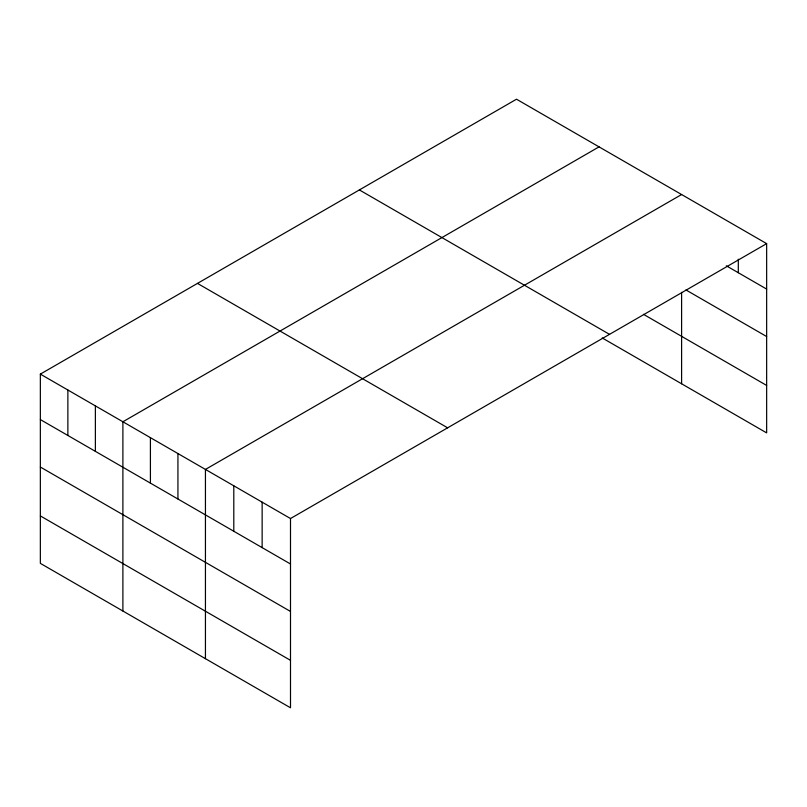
<?xml version="1.0" encoding="UTF-8"?>
<svg xmlns="http://www.w3.org/2000/svg" width="807" height="807" viewBox="0 0 807 807"><rect width="100%" height="100%" fill="white"/><g stroke="black" fill="none" stroke-linecap="round" stroke-linejoin="round"><path stroke-width="1.21" d="M40.35 374.115L290.5 518.538L290.5 707.789L40.35 563.367L40.35 374.115L516.5 99.211L766.65 243.633L766.65 432.885L602.224 337.951M599.056 146.864L122.896 421.779L122.896 611.03M681.602 194.527L205.442 469.432L205.442 658.683M290.5 518.538L766.65 243.633M726.31 265.796L766.65 289.088M685.96 289.955L766.65 336.539M643.502 314.337L766.65 385.433M359.377 189.927L609.517 334.35M197.483 283.398L447.623 427.821M40.35 419.579L290.5 563.992M40.35 467.031L290.5 611.444M40.35 515.915L290.5 660.338M738.304 259.208L738.304 272.726M681.602 292.326L681.602 383.779M262.144 502.166L262.144 547.63M233.798 485.804L233.798 531.258M177.933 453.544L177.933 499.008M150.415 437.656L150.415 483.121M95.377 405.891L95.377 451.345M67.869 390.003L67.869 435.467"/></g></svg>
